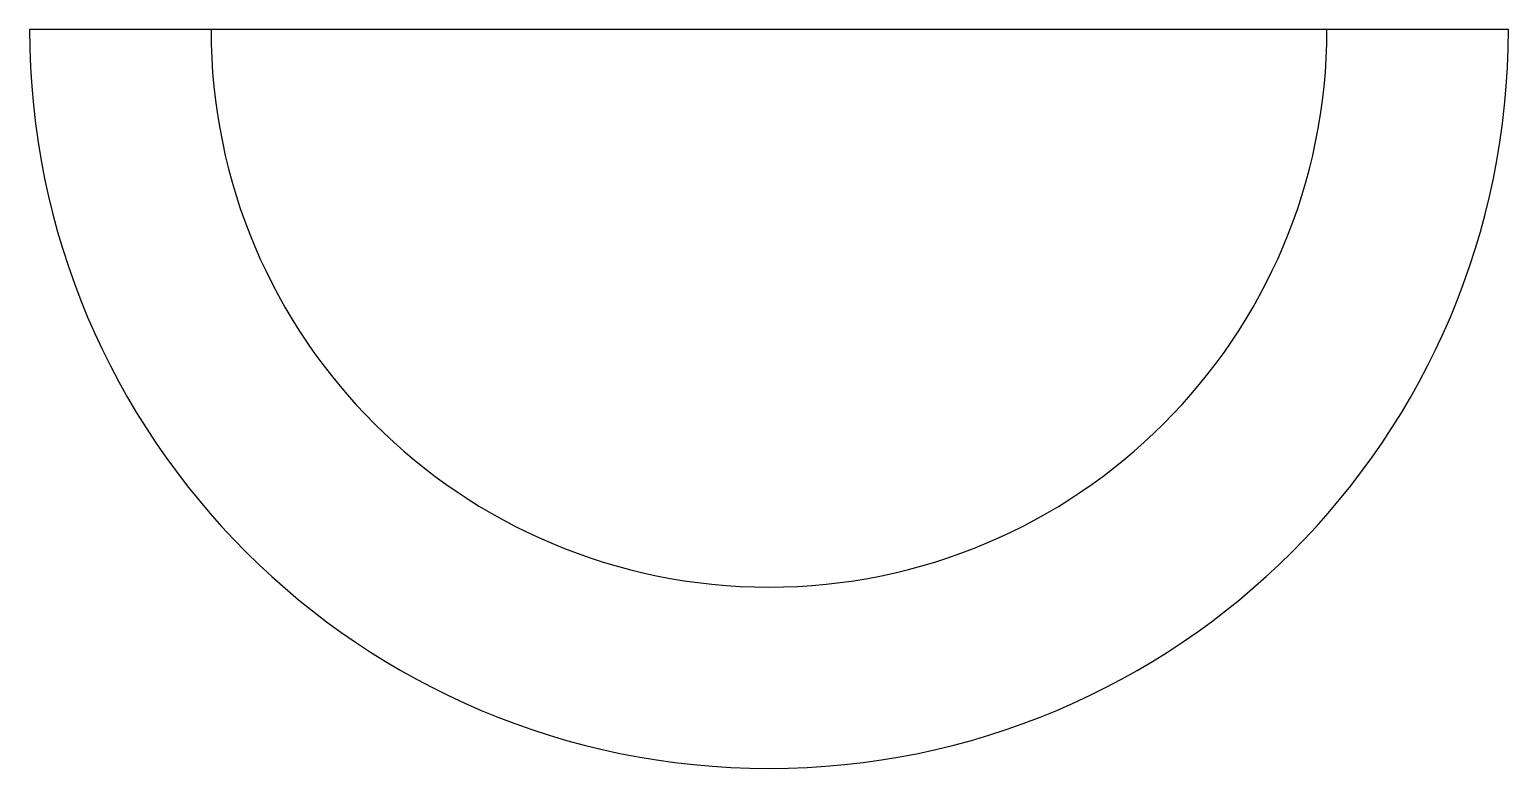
# Model space of a CAD drawing. Header units: millimetres. Extents: x -3.3 to 23.3, y -13.3 to 0.
import ezdxf

# ---------------------------------------------------------------- set-up
doc = ezdxf.new("R2010")
doc.units = ezdxf.units.MM
doc.layers.get('0').update_dxf_attribs({"linetype": 'CONTINUOUS'})

msp = doc.modelspace()

# ---------------------------------------------------------------- linework, layer by layer
msp.add_lwpolyline([(-3.252, 0, 1), (23.252, 0)], format="xyb", close=True)
msp.add_arc((10, 0), 10, -180, 0)
msp.add_point((0, 0))

doc.saveas('drawing.dxf')
